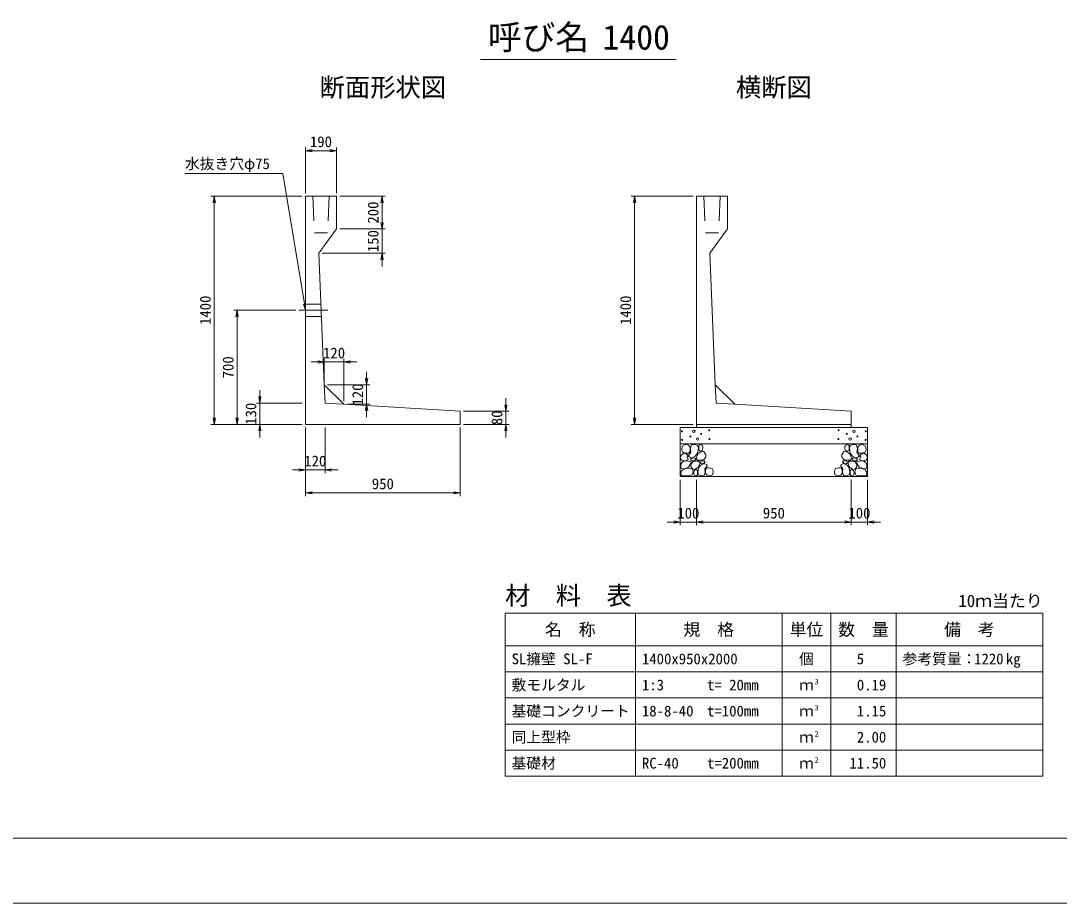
# Model space of a CAD drawing. Units: millimetres at full size, sheet at 1:25. Extents: x 0 to 16820, y 0 to 13241.
# Drawn here: x 6677 to 13051, y 0 to 5418 of the extents above; entities that cross this region are included whole.
import ezdxf
from ezdxf.enums import TextEntityAlignment as Align

# ---------------------------------------------------------------- set-up
doc = ezdxf.new("R2010")
doc.units = ezdxf.units.MM
doc.header["$LTSCALE"] = 25
doc.linetypes.add('CHAIN', pattern=[18.5, 12, -1.5, 3.5, -1.5])
doc.linetypes.add('DASHED_SPACED', pattern=[12, 6, -6])
for name, color, linetype, lineweight in [('D-BMK', 2, 'CHAIN', 13), ('D-DCR-HCHn', 4, 'Continuous', 9), ('D-MTR-FRAM', 7, 'Continuous', 13), ('D-MTR-LINE', 7, 'Continuous', 13), ('D-STR-DIM', 7, 'Continuous', 13), ('D-STR-STRn', 1, 'Continuous', 13), ('D-STR-TXT', 7, 'Continuous', 13), ('D-TTL', 2, 'Continuous', 13), ('D-TTL-TXT', 7, 'Continuous', 13)]:
    doc.layers.add(name, color=color, linetype=linetype, lineweight=lineweight)
doc.layers.add('D-MTR', color=7, linetype='Continuous')
doc.layers.add('D-MTR-TXT', color=7, linetype='Continuous')
doc.styles.add('ＭＳ ゴシック', font='')
doc.styles.get('ＭＳ ゴシック').set_extended_font_data('MS Gothic')

# ---------------------------------------------------------------- blocks, each defined once
blk = doc.blocks.new('open_arrow')
at = {"color": 0, "linetype": 'Continuous', "lineweight": -2}
blk.add_lwpolyline([(7.5, 1.25), (0, 0), (7.5, -1.25)], dxfattribs=at)

msp = doc.modelspace()

# ---------------------------------------------------------------- linework, layer by layer
at = {"layer": 'D-BMK'}
msp.add_line((8561.49, 3640), (8385, 3640), dxfattribs=at)
at = {"layer": 'D-DCR-HCHn'}
for points in [[(10776.2, 2811.59), (10755.4, 2816.22), (10736.9, 2806.97), (10734.59, 2786.17), (10739.21, 2769.99), (10762.33, 2763.05), (10778.51, 2763.05), (10785.44, 2774.61), (10785.44, 2800.04)], [(10794.69, 2813.91), (10787.76, 2793.1), (10790.07, 2769.99), (10773.89, 2744.56), (10794.69, 2733), (10817.8, 2744.56), (10831.67, 2763.05), (10836.3, 2793.1), (10831.67, 2809.28), (10817.8, 2816.22)], [(10838.61, 2809.28), (10838.61, 2781.55), (10850.16, 2774.61), (10861.72, 2781.55), (10864.03, 2797.73), (10861.72, 2811.59), (10845.54, 2816.22)], [(11761.39, 2809.28), (11761.39, 2781.55), (11749.84, 2774.61), (11738.28, 2781.55), (11735.97, 2797.73), (11738.28, 2811.59), (11754.46, 2816.22)], [(11805.31, 2813.91), (11812.24, 2793.1), (11809.93, 2769.99), (11826.11, 2744.56), (11805.31, 2733), (11782.2, 2744.56), (11768.33, 2763.05), (11763.7, 2793.1), (11768.33, 2809.28), (11782.2, 2816.22)], [(11823.8, 2811.59), (11844.6, 2816.22), (11863.1, 2806.97), (11865.41, 2786.17), (11860.79, 2769.99), (11837.67, 2763.05), (11821.49, 2763.05), (11814.56, 2774.61), (11814.56, 2800.04)], [(10732.28, 2753.81), (10725.35, 2733), (10734.59, 2719.14), (10757.71, 2716.82), (10773.49, 2723.6), (10766.95, 2739.94), (10771.58, 2749.18), (10762.33, 2758.43), (10748.46, 2763.05)], [(10833.98, 2758.43), (10822.43, 2730.69), (10831.67, 2719.14), (10859.41, 2719.14), (10870.97, 2723.76), (10882.53, 2739.94), (10882.53, 2753.81), (10870.97, 2772.3), (10857.1, 2774.61)], [(11766.02, 2758.43), (11777.57, 2730.69), (11768.33, 2719.14), (11740.59, 2719.14), (11729.03, 2723.76), (11717.47, 2739.94), (11717.47, 2753.81), (11729.03, 2772.3), (11742.9, 2774.61)], [(11867.72, 2753.81), (11874.65, 2733), (11865.41, 2719.14), (11842.29, 2716.82), (11826.51, 2723.6), (11833.05, 2739.94), (11828.42, 2749.18), (11837.67, 2758.43), (11851.54, 2763.05)], [(10776.16, 2677.01), (10793.28, 2702.69), (10791.14, 2709.11), (10767.59, 2715.53), (10746.19, 2713.39), (10731.21, 2700.55), (10729.07, 2685.57), (10731.21, 2670.59), (10748.33, 2666.31)], [(10799.31, 2733), (10787.76, 2723.76), (10792.38, 2716.82), (10808.56, 2716.82), (10815.49, 2719.14), (10820.12, 2728.38), (10813.18, 2735.32)], [(10836.08, 2677.01), (10846.78, 2702.69), (10838.22, 2713.39), (10812.54, 2713.39), (10801.84, 2709.11), (10791.14, 2694.13), (10791.14, 2681.29), (10801.84, 2664.17), (10814.68, 2662.03)], [(10872.47, 2625.64), (10878.89, 2644.91), (10876.75, 2666.31), (10891.73, 2689.85), (10872.47, 2700.55), (10851.06, 2689.85), (10838.22, 2672.73), (10833.94, 2644.91), (10838.22, 2629.92), (10851.06, 2623.5)], [(10868.19, 2700.55), (10878.89, 2709.11), (10874.61, 2715.53), (10859.62, 2715.53), (10853.2, 2713.39), (10848.92, 2704.83), (10855.34, 2698.41)], [(11727.53, 2625.64), (11721.11, 2644.91), (11723.25, 2666.31), (11708.27, 2689.85), (11727.53, 2700.55), (11748.94, 2689.85), (11761.78, 2672.73), (11766.06, 2644.91), (11761.78, 2629.92), (11748.94, 2623.5)], [(11731.81, 2700.55), (11721.11, 2709.11), (11725.39, 2715.53), (11740.38, 2715.53), (11746.8, 2713.39), (11751.08, 2704.83), (11744.66, 2698.41)], [(11763.92, 2677.01), (11753.22, 2702.69), (11761.78, 2713.39), (11787.46, 2713.39), (11798.16, 2709.11), (11808.86, 2694.13), (11808.86, 2681.29), (11798.16, 2664.17), (11785.32, 2662.03)], [(11800.69, 2733), (11812.24, 2723.76), (11807.62, 2716.82), (11791.44, 2716.82), (11784.51, 2719.14), (11779.88, 2728.38), (11786.82, 2735.32)], [(11823.84, 2677.01), (11806.72, 2702.69), (11808.86, 2709.11), (11832.41, 2715.53), (11853.81, 2713.39), (11868.79, 2700.55), (11870.93, 2685.57), (11868.79, 2670.59), (11851.67, 2666.31)], [(10784.72, 2623.5), (10799.7, 2629.92), (10803.98, 2651.33), (10795.42, 2666.31), (10780.44, 2670.59), (10761.17, 2668.45), (10739.77, 2659.89), (10729.07, 2647.05), (10729.07, 2632.06), (10735.49, 2623.5), (10761.17, 2625.64)], [(10831.8, 2629.92), (10831.8, 2655.61), (10821.1, 2662.03), (10810.4, 2655.61), (10808.26, 2640.62), (10810.4, 2627.78), (10825.38, 2623.5)], [(10889.59, 2627.78), (10908.85, 2623.5), (10925.97, 2632.06), (10928.11, 2651.33), (10923.83, 2666.31), (10902.43, 2672.73), (10887.45, 2672.73), (10881.03, 2662.03), (10881.03, 2638.48)], [(11710.41, 2627.78), (11691.15, 2623.5), (11674.03, 2632.06), (11671.89, 2651.33), (11676.17, 2666.31), (11697.57, 2672.73), (11712.55, 2672.73), (11718.97, 2662.03), (11718.97, 2638.48)], [(11768.2, 2629.92), (11768.2, 2655.61), (11778.9, 2662.03), (11789.6, 2655.61), (11791.74, 2640.62), (11789.6, 2627.78), (11774.62, 2623.5)], [(11815.28, 2623.5), (11800.3, 2629.92), (11796.02, 2651.33), (11804.58, 2666.31), (11819.56, 2670.59), (11838.83, 2668.45), (11860.23, 2659.89), (11870.93, 2647.05), (11870.93, 2632.06), (11864.51, 2623.5), (11838.83, 2625.64)]]:
    msp.add_lwpolyline(points, close=True, dxfattribs=at)
for centre, radius in [((10735.73, 2897.43), 3), ((10787.29, 2865.76), 3), ((10808.34, 2897.43), 7.5), ((10852.71, 2881.64), 3), ((10903.13, 2903.48), 3), ((11696.87, 2903.48), 3), ((11747.29, 2881.64), 3), ((11791.66, 2897.43), 7.5), ((11812.71, 2865.76), 3), ((11864.27, 2897.43), 3), ((10736.87, 2843.92), 3), ((10831.66, 2849.97), 7.5), ((10904.27, 2849.97), 3), ((11695.73, 2849.97), 3), ((11768.34, 2849.97), 7.5), ((11863.13, 2843.92), 3)]:
    msp.add_circle(centre, radius, dxfattribs=at)
at = {"layer": 'D-MTR-FRAM'}
for p, q in [((9650, 1780), (12950, 1780)), ((9650, 1780), (9650, 780)), ((12950, 1780), (12950, 780)), ((9650, 780), (12950, 780))]:
    msp.add_line(p, q, dxfattribs=at)
at = {"layer": 'D-MTR-LINE'}
for p, q in [((10450, 1780), (10450, 780)), ((11350, 1780), (11350, 780)), ((11650, 1780), (11650, 780)), ((12050, 1780), (12050, 780)), ((9650, 1580), (12950, 1580)), ((9650, 1420), (12950, 1420)), ((9650, 1260), (12950, 1260)), ((9650, 1100), (12950, 1100)), ((9650, 940), (12950, 940))]:
    msp.add_line(p, q, dxfattribs=at)
at = {"layer": 'D-STR-DIM'}
for p, q in [((8425, 4360), (8425, 4640)), ((8425, 4620), (8615, 4620)), ((8615, 4360), (8615, 4640)), ((8405, 4340), (7845, 4340)), ((7865, 2940), (7865, 4340)), ((8635, 4340), (8915, 4340)), ((8895, 4340), (8895, 4140)), ((10805, 4340), (10425, 4340)), ((10445, 2940), (10445, 4340)), ((8895, 4220), (8895, 3910)), ((8635, 4140), (8915, 4140)), ((8635, 4140), (8915, 4140)), ((8527.06, 3990), (8915, 3990)), ((8365, 3640), (7985, 3640)), ((8005, 2940), (8005, 3640)), ((8740.34, 3323.05), (8460.34, 3323.05)), ((8540.34, 3203.05), (8540.34, 3343.05)), ((8660.34, 3083.05), (8660.34, 3343.05)), ((8800.34, 3263.05), (8800.34, 2983.05)), ((8145, 2860), (8145, 3150)), ((8560.34, 3183.05), (8820.34, 3183.05)), ((8405, 3070), (8125, 3070)), ((8680.34, 3063.05), (8820.34, 3063.05)), ((9655, 2860), (9655, 3100)), ((9395, 3020), (9675, 3020)), ((8405, 2940), (7845, 2940)), ((8405, 2940), (7985, 2940)), ((8405, 2940), (8125, 2940)), ((9395, 2940), (9675, 2940)), ((10805, 2940), (10425, 2940)), ((8425, 2920), (8425, 2640)), ((8425, 2920), (8425, 2500)), ((8545, 2920), (8545, 2640)), ((9375, 2920), (9375, 2500)), ((8345, 2660), (8625, 2660)), ((10725, 2600), (10725, 2320)), ((10825, 2600), (10825, 2320)), ((10825, 2600), (10825, 2320)), ((11775, 2600), (11775, 2320)), ((11775, 2600), (11775, 2320)), ((11875, 2600), (11875, 2320)), ((8425, 2520), (9375, 2520)), ((10905, 2340), (10645, 2340)), ((10825, 2340), (11775, 2340)), ((11695, 2340), (11955, 2340))]:
    msp.add_line(p, q, dxfattribs=at)
at = {"layer": 'D-STR-STRn'}
for p, q in [((8425, 2940), (8425, 4340)), ((8425, 4340), (8615, 4340)), ((8615, 4340), (8615, 4140)), ((10825, 2940), (10825, 4340)), ((10825, 4340), (11015, 4340)), ((11015, 4340), (11015, 4140)), ((8615, 4140), (8507.06, 3990)), ((11015, 4140), (10907.06, 3990)), ((8507.06, 3990), (8540.34, 3183.05)), ((10907.06, 3990), (10940.34, 3183.05)), ((8660.34, 3063.05), (8540.34, 3183.05)), ((11060.34, 3063.05), (10940.34, 3183.05)), ((8660.34, 3063.05), (9375, 3020)), ((11060.34, 3063.05), (11775, 3020)), ((9375, 3020), (9375, 2940)), ((11775, 3020), (11775, 2940)), ((9375, 2940), (8425, 2940)), ((10825, 2940), (10825, 2920)), ((11775, 2940), (10825, 2940)), ((11775, 2940), (11775, 2920)), ((10725, 2620), (10725, 2920)), ((10725, 2920), (11875, 2920)), ((11875, 2920), (11875, 2620)), ((10725, 2820), (11875, 2820)), ((10725, 2620), (11875, 2620))]:
    msp.add_line(p, q, dxfattribs=at)
at = {"layer": 'D-STR-STRn', "linetype": 'DASHED_SPACED'}
for p, q in [((8470, 4340), (8480, 4115)), ((8570, 4340), (8560, 4115)), ((10870, 4340), (10880, 4115)), ((10970, 4340), (10960, 4115)), ((8480, 4115), (8560, 4115)), ((10880, 4115), (10960, 4115)), ((8425, 3677.5), (8519.95, 3677.5)), ((8425, 3602.5), (8523.04, 3602.5))]:
    msp.add_line(p, q, dxfattribs=at)
at = {"layer": 'D-STR-STRn', "color": 2, "linetype": 'DASHED_SPACED'}
for p, q in [((8540.34, 3183.05), (8545, 3070)), ((10940.34, 3183.05), (10945, 3070)), ((8545, 3070), (8660.34, 3063.05)), ((10945, 3070), (11060.34, 3063.05))]:
    msp.add_line(p, q, dxfattribs=at)
at = {"layer": 'D-STR-TXT'}
msp.add_line((8285, 4480), (7685, 4480), dxfattribs=at)
msp.add_lwpolyline([(8425, 3640), (8418.42, 3679.46), (8285, 4480)], dxfattribs=at)
at = {"layer": 'D-TTL'}
for points in [[(0, 0), (16820, 0), (16820, 11880), (0, 11880)], [(400, 400), (16420, 400), (16420, 11480), (400, 11480)]]:
    msp.add_lwpolyline(points, close=True, dxfattribs=at)
at = {"layer": 'D-TTL-TXT'}
msp.add_line((9500, 5180), (10700, 5180), dxfattribs=at)

# ---------------------------------------------------------------- block references
at = {"layer": 'D-STR-DIM', "xscale": 5.33, "yscale": 5.33}
for p in [(8425, 4620), (8660.34, 3323.05), (8545, 2660), (8425, 2520), (10825, 2340), (10825, 2340), (11875, 2340)]:
    msp.add_blockref('open_arrow', p, dxfattribs=at)
for p, rotation in [((8615, 4620), 180), ((7865, 4340), 270), ((8895, 4340), 270), ((10445, 4340), 270), ((8895, 4140), 90), ((8895, 4140), 90), ((8895, 3990), 270), ((8005, 3640), 270), ((8540.34, 3323.05), 180), ((8800.34, 3183.05), 90), ((8145, 3070), 90), ((8800.34, 3063.05), 270), ((9655, 3020), 90), ((7865, 2940), 90), ((8005, 2940), 90), ((8145, 2940), 270), ((9655, 2940), 270), ((10445, 2940), 90), ((8425, 2660), 180), ((9375, 2520), 180), ((10725, 2340), 180), ((11775, 2340), 180), ((11775, 2340), 180)]:
    msp.add_blockref('open_arrow', p, dxfattribs=dict(at, rotation=rotation))
at = {"layer": 'D-STR-TXT', "xscale": 5.33, "yscale": 5.33, "rotation": 99.5}
msp.add_blockref('open_arrow', (8425, 3640), dxfattribs=at)

# ---------------------------------------------------------------- texts
at = {"layer": 'D-MTR', "style": 'ＭＳ ゴシック'}
msp.add_text('材\u3000料\u3000表', height=113.9, dxfattribs=at).set_placement((9650, 1798.15), align=Align.BOTTOM_LEFT)
msp.add_text('10ｍ当たり', height=75.95, dxfattribs=at).set_placement((12950, 1795.43), align=Align.BOTTOM_RIGHT)
at = {"layer": 'D-MTR-TXT', "style": 'ＭＳ ゴシック'}
for s, height, p in [('名\u3000称', 75.95, (10050, 1680)), ('規\u3000格', 75.95, (10900, 1680)), ('単位', 75.95, (11500, 1680)), ('数\u3000量', 75.95, (11850, 1680)), ('備\u3000考', 75.95, (12500, 1680)), ('個', 66.46, (11500, 1500)), ('ｍ', 66.46, (11500, 1340)), ('ｍ', 66.46, (11500, 1180)), ('ｍ', 66.46, (11500, 1020)), ('ｍ', 66.46, (11500, 860))]:
    msp.add_text(s, height=height, dxfattribs=at).set_placement(p, align=Align.MIDDLE_CENTER)
for s, p in [('SL擁壁 SL-F', (9690, 1500)), ('1400x950x2000', (10490, 1500)), ('参考質量：    kg', (12090, 1500)), ('敷モルタル', (9690, 1340)), ('1:3', (10490, 1340)), ('t= 20mm', (10890, 1340)), ('基礎コンクリート', (9690, 1180)), ('18-8-40', (10490, 1180)), ('t=100mm', (10890, 1180)), ('同上型枠', (9690, 1020)), ('基礎材', (9690, 860)), ('RC-40', (10490, 860)), ('t=200mm', (10890, 860))]:
    msp.add_text(s, height=66.46, dxfattribs=at).set_placement(p, align=Align.MIDDLE_LEFT)
for s, p in [('5', (11853.55, 1500)), ('1220', (12710, 1500)), ('0.19', (11990, 1340)), ('1.15', (11990, 1180)), ('2.00', (11990, 1020)), ('11.50', (11990, 860))]:
    msp.add_text(s, height=66.46, dxfattribs=at).set_placement(p, align=Align.MIDDLE_RIGHT)
for s, p in [('3', (11550, 1333.63)), ('3', (11550, 1173.63)), ('2', (11550, 1013.63)), ('2', (11550, 853.63))]:
    msp.add_text(s, height=33.23, dxfattribs=at).set_placement(p, align=Align.BOTTOM_LEFT)
at = {"layer": 'D-STR-DIM', "style": 'ＭＳ ゴシック'}
for s, p in [('190', (8520, 4675)), ('120', (8600.34, 3378.05)), ('120', (8485, 2715)), ('950', (8900, 2575)), ('100', (10775, 2395)), ('950', (11300, 2395)), ('100', (11825, 2395))]:
    msp.add_text(s, height=66.46, dxfattribs=at).set_placement(p, align=Align.MIDDLE_CENTER)
for s, p in [('200', (8840, 4240)), ('150', (8840, 4065)), ('1400', (7810, 3640)), ('1400', (10390, 3640)), ('700', (7950, 3290)), ('120', (8745.34, 3123.05)), ('130', (8090, 3005)), ('80', (9600, 2980))]:
    msp.add_text(s, height=66.46, rotation=90, dxfattribs=at).set_placement(p, align=Align.MIDDLE_CENTER)
at = {"layer": 'D-STR-TXT', "style": 'ＭＳ ゴシック'}
msp.add_text('水抜き穴φ75', height=66.46, dxfattribs=at).set_placement((7685, 4487.25), align=Align.BOTTOM_LEFT)
at = {"layer": 'D-TTL-TXT', "style": 'ＭＳ ゴシック'}
for s, height, p in [('呼び名', 151.9, (9855, 5195)), ('1400', 151.9, (10455, 5195)), ('断面形状図', 113.9, (8900, 4918.15)), ('横断図', 113.9, (11300, 4918.15))]:
    msp.add_text(s, height=height, dxfattribs=at).set_placement(p, align=Align.BOTTOM_CENTER)

doc.saveas('drawing.dxf')
